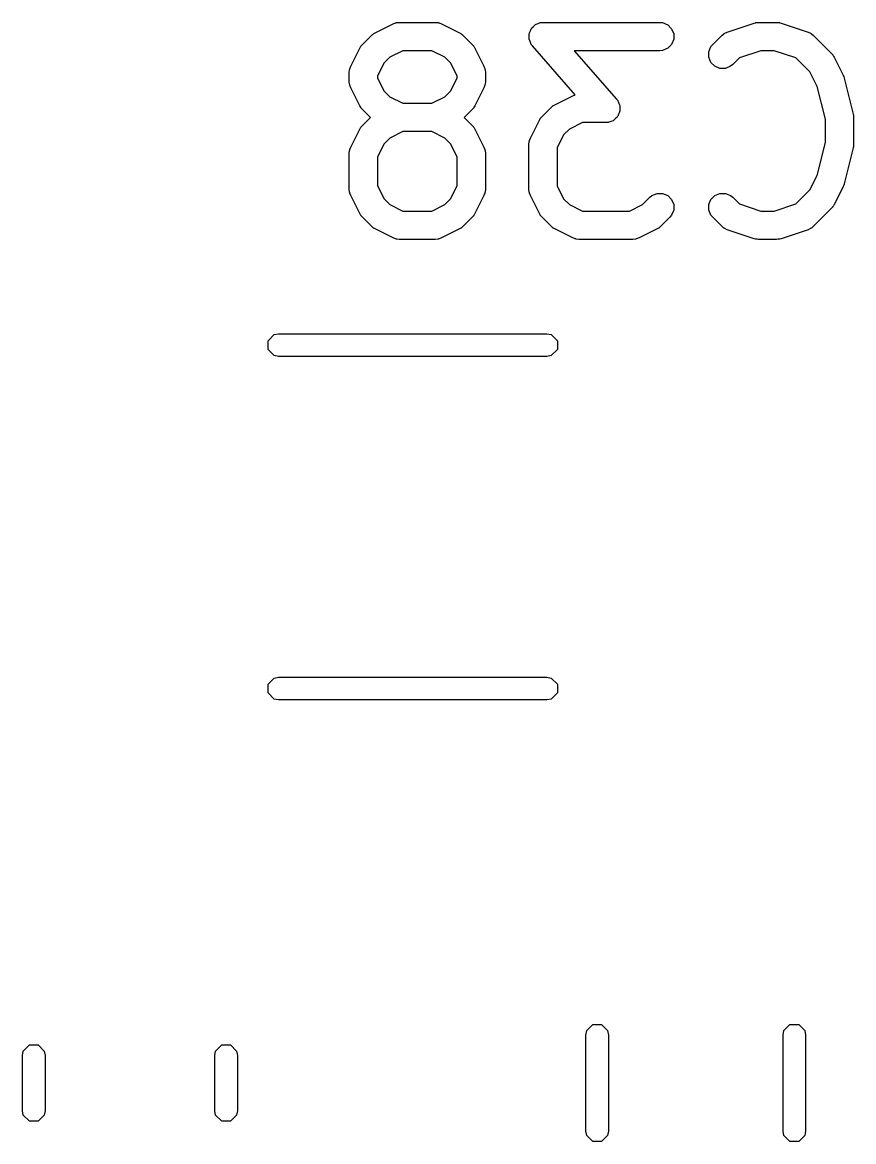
# Model space of a CAD drawing. Header units: inches. Extents: x 1.47 to 5.17, y -6.85 to -1.2.
# Drawn here: x 3.3437 to 3.5172, y -6.2076 to -5.9741 of the extents above; entities that cross this region are included whole.
import ezdxf

# ---------------------------------------------------------------- set-up
doc = ezdxf.new("R2010")
doc.units = ezdxf.units.IN
doc.header["$MEASUREMENT"] = 0
doc.layers.add('B.Silkscreen', color=31, linetype='CONTINUOUS', true_color=0xe8b2a7)

msp = doc.modelspace()

# ---------------------------------------------------------------- linework, layer by layer
at = {"layer": 'B.Silkscreen', "linetype": 'CONTINUOUS'}
for p, q in [((3.41731, -5.97629), (3.42106, -5.97442)), ((3.42106, -5.97442), (3.4216, -5.97421)), ((3.4216, -5.97421), (3.42171, -5.9742)), ((3.42171, -5.9742), (3.42181, -5.97416)), ((3.42181, -5.97416), (3.42238, -5.97411)), ((3.42238, -5.97411), (3.42988, -5.97411)), ((3.42988, -5.97411), (3.43046, -5.97416)), ((3.43046, -5.97416), (3.43056, -5.9742)), ((3.43056, -5.9742), (3.43066, -5.97421)), ((3.43066, -5.97421), (3.4312, -5.97442)), ((3.4312, -5.97442), (3.43495, -5.97629)), ((3.4504, -5.97494), (3.45074, -5.9746)), ((3.45074, -5.9746), (3.45083, -5.97457)), ((3.45083, -5.97457), (3.45091, -5.9745)), ((3.45091, -5.9745), (3.45136, -5.97435)), ((3.45136, -5.97435), (3.4518, -5.97416)), ((3.4518, -5.97416), (3.45195, -5.97415)), ((3.45195, -5.97415), (3.452, -5.97413)), ((3.452, -5.97413), (3.45208, -5.97414)), ((3.45208, -5.97414), (3.45238, -5.97411)), ((3.45238, -5.97411), (3.47675, -5.97411)), ((3.47675, -5.97411), (3.47733, -5.97416)), ((3.47733, -5.97416), (3.47839, -5.9746)), ((3.47839, -5.9746), (3.47921, -5.97542)), ((3.49082, -5.97613), (3.49644, -5.97426)), ((3.49644, -5.97426), (3.49673, -5.97419)), ((3.49673, -5.97419), (3.4968, -5.97416)), ((3.4968, -5.97416), (3.4969, -5.97415)), ((3.4969, -5.97415), (3.49701, -5.97413)), ((3.49701, -5.97413), (3.49708, -5.97414)), ((3.49708, -5.97414), (3.49738, -5.97411)), ((3.49738, -5.97411), (3.50112, -5.97411)), ((3.50112, -5.97411), (3.50142, -5.97414)), ((3.50142, -5.97414), (3.50149, -5.97413)), ((3.50149, -5.97413), (3.5016, -5.97415)), ((3.5016, -5.97415), (3.5017, -5.97416)), ((3.5017, -5.97416), (3.50177, -5.97419)), ((3.50177, -5.97419), (3.50206, -5.97426)), ((3.50206, -5.97426), (3.50768, -5.97613)), ((3.41467, -5.97872), (3.41655, -5.97685)), ((3.41655, -5.97685), (3.41677, -5.97666)), ((3.41677, -5.97666), (3.41682, -5.9766)), ((3.41682, -5.9766), (3.41691, -5.97655)), ((3.41691, -5.97655), (3.41699, -5.97648)), ((3.41699, -5.97648), (3.41707, -5.97645)), ((3.41707, -5.97645), (3.41731, -5.97629)), ((3.43495, -5.97629), (3.4352, -5.97645)), ((3.4352, -5.97645), (3.43527, -5.97648)), ((3.43527, -5.97648), (3.43535, -5.97655)), ((3.43535, -5.97655), (3.43544, -5.9766)), ((3.43544, -5.9766), (3.43549, -5.97666)), ((3.43549, -5.97666), (3.43572, -5.97685)), ((3.43572, -5.97685), (3.4376, -5.97872)), ((3.44945, -5.97744), (3.44948, -5.97696)), ((3.44948, -5.97648), (3.44952, -5.97639)), ((3.44948, -5.97696), (3.44948, -5.97648)), ((3.44952, -5.97639), (3.44953, -5.97629)), ((3.44953, -5.97629), (3.44974, -5.97586)), ((3.44974, -5.97586), (3.44993, -5.97542)), ((3.44993, -5.97542), (3.45, -5.97535)), ((3.45, -5.97535), (3.45004, -5.97526)), ((3.45004, -5.97526), (3.4504, -5.97494)), ((3.47921, -5.97542), (3.47965, -5.97648)), ((3.47965, -5.97648), (3.47965, -5.97764)), ((3.48779, -5.97872), (3.48966, -5.97685)), ((3.48966, -5.97685), (3.49011, -5.97648)), ((3.49011, -5.97648), (3.49021, -5.97644)), ((3.49021, -5.97644), (3.49029, -5.97637)), ((3.49029, -5.97637), (3.49082, -5.97613)), ((3.50768, -5.97613), (3.50821, -5.97637)), ((3.50821, -5.97637), (3.50829, -5.97644)), ((3.50829, -5.97644), (3.50839, -5.97648)), ((3.50839, -5.97648), (3.50884, -5.97685)), ((3.50884, -5.97685), (3.51259, -5.9806)), ((3.41412, -5.97949), (3.41428, -5.97924)), ((3.41428, -5.97924), (3.41431, -5.97917)), ((3.41431, -5.97917), (3.41437, -5.97909)), ((3.41437, -5.97909), (3.41443, -5.979)), ((3.41443, -5.979), (3.41449, -5.97895)), ((3.41449, -5.97895), (3.41467, -5.97872)), ((3.4376, -5.97872), (3.43778, -5.97895)), ((3.43778, -5.97895), (3.43784, -5.979)), ((3.43784, -5.979), (3.4379, -5.97909)), ((3.4379, -5.97909), (3.43796, -5.97917)), ((3.43796, -5.97917), (3.43799, -5.97924)), ((3.43799, -5.97924), (3.43815, -5.97949)), ((3.44948, -5.97754), (3.44945, -5.97744)), ((3.44948, -5.97764), (3.44948, -5.97754)), ((3.44967, -5.97808), (3.44948, -5.97764)), ((3.44982, -5.97853), (3.44967, -5.97808)), ((3.4499, -5.97865), (3.44982, -5.97853)), ((3.44993, -5.9787), (3.4499, -5.97865)), ((3.44998, -5.97876), (3.44993, -5.9787)), ((3.45016, -5.979), (3.44998, -5.97876)), ((3.45909, -5.98921), (3.45016, -5.979)), ((3.47921, -5.9787), (3.47839, -5.97951)), ((3.47965, -5.97764), (3.47921, -5.9787)), ((3.48698, -5.98023), (3.48742, -5.97917)), ((3.48742, -5.97917), (3.48779, -5.97872)), ((3.41224, -5.98324), (3.41412, -5.97949)), ((3.42038, -5.98136), (3.41919, -5.98256)), ((3.42308, -5.98001), (3.42038, -5.98136)), ((3.42919, -5.98001), (3.42308, -5.98001)), ((3.43188, -5.98136), (3.42919, -5.98001)), ((3.43308, -5.98256), (3.43188, -5.98136)), ((3.43815, -5.97949), (3.44002, -5.98324)), ((3.47675, -5.98001), (3.45889, -5.98001)), ((3.45889, -5.98001), (3.46773, -5.99011)), ((3.47733, -5.97996), (3.47675, -5.98001)), ((3.47839, -5.97951), (3.47733, -5.97996)), ((3.48698, -5.98139), (3.48698, -5.98023)), ((3.48742, -5.98245), (3.48698, -5.98139)), ((3.49335, -5.98152), (3.49196, -5.9829)), ((3.49785, -5.98001), (3.49335, -5.98152)), ((3.50065, -5.98001), (3.49785, -5.98001)), ((3.50515, -5.98152), (3.50065, -5.98001)), ((3.50807, -5.98443), (3.50515, -5.98152)), ((3.51259, -5.9806), (3.51277, -5.98082)), ((3.51277, -5.98082), (3.51283, -5.98087)), ((3.51283, -5.98087), (3.51289, -5.98096)), ((3.51289, -5.98096), (3.51295, -5.98104)), ((3.51295, -5.98104), (3.51298, -5.98112)), ((3.51298, -5.98112), (3.51314, -5.98136)), ((3.51314, -5.98136), (3.51501, -5.98511)), ((3.41193, -5.98456), (3.41199, -5.98398)), ((3.41199, -5.98398), (3.41203, -5.98388)), ((3.41203, -5.98388), (3.41204, -5.98378)), ((3.41204, -5.98378), (3.41224, -5.98324)), ((3.41919, -5.98256), (3.41784, -5.98526)), ((3.43443, -5.98526), (3.43308, -5.98256)), ((3.44002, -5.98324), (3.44023, -5.98378)), ((3.44023, -5.98378), (3.44024, -5.98388)), ((3.44024, -5.98388), (3.44028, -5.98398)), ((3.44028, -5.98398), (3.44034, -5.98456)), ((3.48824, -5.98326), (3.48742, -5.98245)), ((3.4893, -5.98371), (3.48824, -5.98326)), ((3.49045, -5.98371), (3.4893, -5.98371)), ((3.49152, -5.98326), (3.49045, -5.98371)), ((3.49196, -5.9829), (3.49152, -5.98326)), ((3.41193, -5.98643), (3.41193, -5.98456)), ((3.41784, -5.98526), (3.41784, -5.98574)), ((3.41784, -5.98574), (3.41919, -5.98843)), ((3.43308, -5.98843), (3.43443, -5.98574)), ((3.43443, -5.98574), (3.43443, -5.98526)), ((3.44034, -5.98456), (3.44034, -5.98643)), ((3.50959, -5.98746), (3.50807, -5.98443)), ((3.51501, -5.98511), (3.51503, -5.98516)), ((3.51503, -5.98516), (3.51504, -5.98517)), ((3.51504, -5.98517), (3.51513, -5.98541)), ((3.51513, -5.98541), (3.51522, -5.98565)), ((3.51522, -5.98565), (3.51522, -5.98567)), ((3.51522, -5.98567), (3.51524, -5.98572)), ((3.51524, -5.98572), (3.51711, -5.99322)), ((3.41199, -5.98701), (3.41193, -5.98643)), ((3.41203, -5.98711), (3.41199, -5.98701)), ((3.41204, -5.98721), (3.41203, -5.98711)), ((3.41224, -5.98775), (3.41204, -5.98721)), ((3.41412, -5.9915), (3.41224, -5.98775)), ((3.41919, -5.98843), (3.42038, -5.98963)), ((3.43188, -5.98963), (3.43308, -5.98843)), ((3.44002, -5.98775), (3.43815, -5.9915)), ((3.44023, -5.98721), (3.44002, -5.98775)), ((3.44024, -5.98711), (3.44023, -5.98721)), ((3.44028, -5.98701), (3.44024, -5.98711)), ((3.44034, -5.98643), (3.44028, -5.98701)), ((3.5113, -5.9943), (3.50959, -5.98746)), ((3.42038, -5.98963), (3.42308, -5.99098)), ((3.42308, -5.99098), (3.42919, -5.99098)), ((3.42919, -5.99098), (3.43188, -5.98963)), ((3.45481, -5.99129), (3.45856, -5.98942)), ((3.45856, -5.98942), (3.45909, -5.98921)), ((3.46773, -5.99011), (3.4679, -5.99036)), ((3.4679, -5.99036), (3.46796, -5.99042)), ((3.46796, -5.99042), (3.46798, -5.99047)), ((3.46798, -5.99047), (3.46806, -5.99058)), ((3.46806, -5.99058), (3.46822, -5.99104)), ((3.46822, -5.99104), (3.4684, -5.99148)), ((3.41428, -5.99175), (3.41412, -5.9915)), ((3.41431, -5.99182), (3.41428, -5.99175)), ((3.41437, -5.9919), (3.41431, -5.99182)), ((3.41443, -5.99199), (3.41437, -5.9919)), ((3.41449, -5.99204), (3.41443, -5.99199)), ((3.41467, -5.99227), (3.41449, -5.99204)), ((3.41633, -5.99393), (3.41467, -5.99227)), ((3.4376, -5.99227), (3.43593, -5.99393)), ((3.43778, -5.99204), (3.4376, -5.99227)), ((3.43784, -5.99199), (3.43778, -5.99204)), ((3.4379, -5.9919), (3.43784, -5.99199)), ((3.43796, -5.99182), (3.4379, -5.9919)), ((3.43799, -5.99175), (3.43796, -5.99182)), ((3.43815, -5.9915), (3.43799, -5.99175)), ((3.45217, -5.99372), (3.45404, -5.99184)), ((3.45404, -5.99184), (3.45427, -5.99166)), ((3.45427, -5.99166), (3.45432, -5.9916)), ((3.45432, -5.9916), (3.45441, -5.99154)), ((3.45441, -5.99154), (3.45449, -5.99148)), ((3.45449, -5.99148), (3.45456, -5.99145)), ((3.45456, -5.99145), (3.45481, -5.99129)), ((3.46814, -5.99326), (3.46796, -5.9937)), ((3.46836, -5.99283), (3.46814, -5.99326)), ((3.4684, -5.99263), (3.46836, -5.99273)), ((3.46836, -5.99273), (3.46836, -5.99283)), ((3.4684, -5.99148), (3.4684, -5.99158)), ((3.4684, -5.99158), (3.46843, -5.99168)), ((3.46843, -5.99168), (3.4684, -5.99215)), ((3.4684, -5.99215), (3.4684, -5.99263)), ((3.51711, -5.99322), (3.51713, -5.99332)), ((3.51713, -5.99332), (3.51714, -5.99336)), ((3.51714, -5.99336), (3.51717, -5.99357)), ((3.41449, -5.99582), (3.41467, -5.99559)), ((3.41467, -5.99559), (3.41633, -5.99393)), ((3.43593, -5.99393), (3.4376, -5.99559)), ((3.4376, -5.99559), (3.43778, -5.99582)), ((3.44974, -5.99824), (3.45161, -5.99449)), ((3.45161, -5.99449), (3.45177, -5.99424)), ((3.45177, -5.99424), (3.4518, -5.99417)), ((3.4518, -5.99417), (3.45187, -5.99409)), ((3.45187, -5.99409), (3.45192, -5.994)), ((3.45192, -5.994), (3.45198, -5.99395)), ((3.45198, -5.99395), (3.45217, -5.99372)), ((3.46058, -5.99501), (3.45788, -5.99636)), ((3.4655, -5.99501), (3.46058, -5.99501)), ((3.46581, -5.99498), (3.4655, -5.99501)), ((3.46589, -5.99499), (3.46581, -5.99498)), ((3.46594, -5.99497), (3.46589, -5.99499)), ((3.46608, -5.99495), (3.46594, -5.99497)), ((3.46652, -5.99477), (3.46608, -5.99495)), ((3.46698, -5.99462), (3.46652, -5.99477)), ((3.46705, -5.99455), (3.46698, -5.99462)), ((3.46714, -5.99451), (3.46705, -5.99455)), ((3.46748, -5.99417), (3.46714, -5.99451)), ((3.46784, -5.99386), (3.46748, -5.99417)), ((3.46789, -5.99377), (3.46784, -5.99386)), ((3.46796, -5.9937), (3.46789, -5.99377)), ((3.5113, -5.99919), (3.5113, -5.9943)), ((3.51717, -5.99357), (3.5172, -5.99379)), ((3.5172, -5.99379), (3.51719, -5.99383)), ((3.51719, -5.99383), (3.5172, -5.99393)), ((3.5172, -5.99393), (3.5172, -5.99956)), ((3.41224, -6.00011), (3.41412, -5.99636)), ((3.41412, -5.99636), (3.41428, -5.99611)), ((3.41428, -5.99611), (3.41431, -5.99604)), ((3.41431, -5.99604), (3.41437, -5.99596)), ((3.41437, -5.99596), (3.41443, -5.99587)), ((3.41443, -5.99587), (3.41449, -5.99582)), ((3.42308, -5.99689), (3.42038, -5.99823)), ((3.42919, -5.99689), (3.42308, -5.99689)), ((3.43188, -5.99823), (3.42919, -5.99689)), ((3.43778, -5.99582), (3.43784, -5.99587)), ((3.43784, -5.99587), (3.4379, -5.99596)), ((3.4379, -5.99596), (3.43796, -5.99604)), ((3.43796, -5.99604), (3.43799, -5.99611)), ((3.43799, -5.99611), (3.43815, -5.99636)), ((3.43815, -5.99636), (3.44002, -6.00011)), ((3.45668, -5.99756), (3.45533, -6.00025)), ((3.45788, -5.99636), (3.45668, -5.99756)), ((3.41204, -6.00065), (3.41224, -6.00011)), ((3.41919, -5.99943), (3.41784, -6.00213)), ((3.42038, -5.99823), (3.41919, -5.99943)), ((3.43308, -5.99943), (3.43188, -5.99823)), ((3.43443, -6.00213), (3.43308, -5.99943)), ((3.44002, -6.00011), (3.44023, -6.00065)), ((3.44943, -5.99956), (3.44948, -5.99898)), ((3.44943, -6.00893), (3.44943, -5.99956)), ((3.44948, -5.99898), (3.44953, -5.99888)), ((3.44953, -5.99878), (3.44974, -5.99824)), ((3.44953, -5.99888), (3.44953, -5.99878)), ((3.45533, -6.00025), (3.45533, -6.00823)), ((3.50959, -6.00603), (3.5113, -5.99919)), ((3.51711, -6.00027), (3.51524, -6.00777)), ((3.51713, -6.00017), (3.51711, -6.00027)), ((3.51714, -6.00013), (3.51713, -6.00017)), ((3.51717, -5.99992), (3.51714, -6.00013)), ((3.5172, -5.9997), (3.51717, -5.99992)), ((3.5172, -5.99956), (3.51719, -5.99966)), ((3.51719, -5.99966), (3.5172, -5.9997)), ((3.41193, -6.00143), (3.41199, -6.00086)), ((3.41193, -6.00893), (3.41193, -6.00143)), ((3.41199, -6.00086), (3.41203, -6.00076)), ((3.41203, -6.00076), (3.41204, -6.00065)), ((3.41784, -6.00213), (3.41784, -6.00823)), ((3.43443, -6.00823), (3.43443, -6.00213)), ((3.44023, -6.00065), (3.44024, -6.00076)), ((3.44024, -6.00076), (3.44028, -6.00086)), ((3.44028, -6.00086), (3.44034, -6.00143)), ((3.44034, -6.00143), (3.44034, -6.00893)), ((3.50807, -6.00906), (3.50959, -6.00603)), ((3.41199, -6.00951), (3.41193, -6.00893)), ((3.41203, -6.0096), (3.41199, -6.00951)), ((3.41204, -6.00971), (3.41203, -6.0096)), ((3.41224, -6.01025), (3.41204, -6.00971)), ((3.41784, -6.00823), (3.41919, -6.01093)), ((3.43308, -6.01093), (3.43443, -6.00823)), ((3.44023, -6.00971), (3.44002, -6.01025)), ((3.44024, -6.0096), (3.44023, -6.00971)), ((3.44028, -6.00951), (3.44024, -6.0096)), ((3.44034, -6.00893), (3.44028, -6.00951)), ((3.44948, -6.00951), (3.44943, -6.00893)), ((3.44953, -6.0096), (3.44948, -6.00951)), ((3.44953, -6.00971), (3.44953, -6.0096)), ((3.44974, -6.01025), (3.44953, -6.00971)), ((3.45533, -6.00823), (3.45668, -6.01093)), ((3.50515, -6.01197), (3.50807, -6.00906)), ((3.51501, -6.00838), (3.51314, -6.01213)), ((3.51503, -6.00833), (3.51501, -6.00838)), ((3.51504, -6.00832), (3.51503, -6.00833)), ((3.51513, -6.00808), (3.51504, -6.00832)), ((3.51522, -6.00784), (3.51513, -6.00808)), ((3.51524, -6.00777), (3.51522, -6.00781)), ((3.51522, -6.00781), (3.51522, -6.00784)), ((3.41412, -6.014), (3.41224, -6.01025)), ((3.41919, -6.01093), (3.42038, -6.01213)), ((3.43188, -6.01213), (3.43308, -6.01093)), ((3.44002, -6.01025), (3.43815, -6.014)), ((3.45161, -6.014), (3.44974, -6.01025)), ((3.45668, -6.01093), (3.45788, -6.01213)), ((3.47313, -6.01213), (3.47466, -6.01059)), ((3.47466, -6.01059), (3.47511, -6.01023)), ((3.47511, -6.01023), (3.47618, -6.00978)), ((3.47618, -6.00978), (3.47733, -6.00978)), ((3.47733, -6.00978), (3.47839, -6.01023)), ((3.47839, -6.01023), (3.47921, -6.01104)), ((3.47921, -6.01104), (3.47965, -6.0121)), ((3.48698, -6.0121), (3.48742, -6.01104)), ((3.48742, -6.01104), (3.48824, -6.01023)), ((3.48824, -6.01023), (3.4893, -6.00978)), ((3.4893, -6.00978), (3.49045, -6.00978)), ((3.49045, -6.00978), (3.49152, -6.01023)), ((3.49152, -6.01023), (3.49196, -6.01059)), ((3.49196, -6.01059), (3.49335, -6.01197)), ((3.49335, -6.01197), (3.49785, -6.01348)), ((3.50065, -6.01348), (3.50515, -6.01197)), ((3.41428, -6.01425), (3.41412, -6.014)), ((3.41431, -6.01432), (3.41428, -6.01425)), ((3.41437, -6.0144), (3.41431, -6.01432)), ((3.42038, -6.01213), (3.42308, -6.01348)), ((3.42308, -6.01348), (3.42919, -6.01348)), ((3.42919, -6.01348), (3.43188, -6.01213)), ((3.43796, -6.01432), (3.4379, -6.0144)), ((3.43799, -6.01425), (3.43796, -6.01432)), ((3.43815, -6.014), (3.43799, -6.01425)), ((3.45177, -6.01425), (3.45161, -6.014)), ((3.4518, -6.01432), (3.45177, -6.01425)), ((3.45187, -6.0144), (3.4518, -6.01432)), ((3.45788, -6.01213), (3.46058, -6.01348)), ((3.46058, -6.01348), (3.47043, -6.01348)), ((3.47043, -6.01348), (3.47313, -6.01213)), ((3.47921, -6.01432), (3.47884, -6.01477)), ((3.47965, -6.01326), (3.47921, -6.01432)), ((3.47965, -6.0121), (3.47965, -6.01326)), ((3.48698, -6.01326), (3.48698, -6.0121)), ((3.48742, -6.01432), (3.48698, -6.01326)), ((3.48779, -6.01477), (3.48742, -6.01432)), ((3.49785, -6.01348), (3.50065, -6.01348)), ((3.51259, -6.01289), (3.50884, -6.01664)), ((3.51277, -6.01267), (3.51259, -6.01289)), ((3.51283, -6.01262), (3.51277, -6.01267)), ((3.51289, -6.01253), (3.51283, -6.01262)), ((3.51295, -6.01245), (3.51289, -6.01253)), ((3.51298, -6.01237), (3.51295, -6.01245)), ((3.51314, -6.01213), (3.51298, -6.01237)), ((3.41443, -6.01449), (3.41437, -6.0144)), ((3.41449, -6.01454), (3.41443, -6.01449)), ((3.41467, -6.01477), (3.41449, -6.01454)), ((3.41655, -6.01664), (3.41467, -6.01477)), ((3.41677, -6.01683), (3.41655, -6.01664)), ((3.43572, -6.01664), (3.43549, -6.01683)), ((3.4376, -6.01477), (3.43572, -6.01664)), ((3.43778, -6.01454), (3.4376, -6.01477)), ((3.43784, -6.01449), (3.43778, -6.01454)), ((3.4379, -6.0144), (3.43784, -6.01449)), ((3.45192, -6.01449), (3.45187, -6.0144)), ((3.45198, -6.01454), (3.45192, -6.01449)), ((3.45217, -6.01477), (3.45198, -6.01454)), ((3.45404, -6.01664), (3.45217, -6.01477)), ((3.45427, -6.01683), (3.45404, -6.01664)), ((3.47697, -6.01664), (3.47674, -6.01683)), ((3.47884, -6.01477), (3.47697, -6.01664)), ((3.48966, -6.01664), (3.48779, -6.01477)), ((3.49011, -6.01701), (3.48966, -6.01664)), ((3.50884, -6.01664), (3.50839, -6.01701)), ((3.41682, -6.01689), (3.41677, -6.01683)), ((3.41691, -6.01694), (3.41682, -6.01689)), ((3.41699, -6.01701), (3.41691, -6.01694)), ((3.41707, -6.01704), (3.41699, -6.01701)), ((3.41731, -6.0172), (3.41707, -6.01704)), ((3.42106, -6.01907), (3.41731, -6.0172)), ((3.43495, -6.0172), (3.4312, -6.01907)), ((3.4352, -6.01704), (3.43495, -6.0172)), ((3.43527, -6.01701), (3.4352, -6.01704)), ((3.43535, -6.01694), (3.43527, -6.01701)), ((3.43544, -6.01689), (3.43535, -6.01694)), ((3.43549, -6.01683), (3.43544, -6.01689)), ((3.45432, -6.01689), (3.45427, -6.01683)), ((3.45441, -6.01694), (3.45432, -6.01689)), ((3.45449, -6.01701), (3.45441, -6.01694)), ((3.45456, -6.01704), (3.45449, -6.01701)), ((3.45481, -6.0172), (3.45456, -6.01704)), ((3.45856, -6.01907), (3.45481, -6.0172)), ((3.4762, -6.0172), (3.47245, -6.01907)), ((3.47645, -6.01704), (3.4762, -6.0172)), ((3.47652, -6.01701), (3.47645, -6.01704)), ((3.4766, -6.01694), (3.47652, -6.01701)), ((3.47669, -6.01689), (3.4766, -6.01694)), ((3.47674, -6.01683), (3.47669, -6.01689)), ((3.49021, -6.01705), (3.49011, -6.01701)), ((3.49029, -6.01712), (3.49021, -6.01705)), ((3.49082, -6.01736), (3.49029, -6.01712)), ((3.49644, -6.01923), (3.49082, -6.01736)), ((3.50768, -6.01736), (3.50206, -6.01923)), ((3.50821, -6.01712), (3.50768, -6.01736)), ((3.50829, -6.01705), (3.50821, -6.01712)), ((3.50839, -6.01701), (3.50829, -6.01705)), ((3.4216, -6.01928), (3.42106, -6.01907)), ((3.42171, -6.01929), (3.4216, -6.01928)), ((3.42181, -6.01933), (3.42171, -6.01929)), ((3.42238, -6.01938), (3.42181, -6.01933)), ((3.42988, -6.01938), (3.42238, -6.01938)), ((3.43046, -6.01933), (3.42988, -6.01938)), ((3.43056, -6.01929), (3.43046, -6.01933)), ((3.43066, -6.01928), (3.43056, -6.01929)), ((3.4312, -6.01907), (3.43066, -6.01928)), ((3.4591, -6.01928), (3.45856, -6.01907)), ((3.45921, -6.01929), (3.4591, -6.01928)), ((3.4593, -6.01933), (3.45921, -6.01929)), ((3.45988, -6.01938), (3.4593, -6.01933)), ((3.47113, -6.01938), (3.45988, -6.01938)), ((3.4717, -6.01933), (3.47113, -6.01938)), ((3.4718, -6.01929), (3.4717, -6.01933)), ((3.47191, -6.01928), (3.4718, -6.01929)), ((3.47245, -6.01907), (3.47191, -6.01928)), ((3.49673, -6.0193), (3.49644, -6.01923)), ((3.4968, -6.01933), (3.49673, -6.0193)), ((3.4969, -6.01934), (3.4968, -6.01933)), ((3.49701, -6.01936), (3.4969, -6.01934)), ((3.49708, -6.01935), (3.49701, -6.01936)), ((3.49738, -6.01938), (3.49708, -6.01935)), ((3.50112, -6.01938), (3.49738, -6.01938)), ((3.50142, -6.01935), (3.50112, -6.01938)), ((3.50149, -6.01936), (3.50142, -6.01935)), ((3.5016, -6.01934), (3.50149, -6.01936)), ((3.5017, -6.01933), (3.5016, -6.01934)), ((3.50177, -6.0193), (3.5017, -6.01933)), ((3.50206, -6.01923), (3.50177, -6.0193)), ((3.39501, -6.04053), (3.39629, -6.03925)), ((3.39629, -6.03925), (3.39719, -6.03907)), ((3.39719, -6.03907), (3.4532, -6.03907)), ((3.4532, -6.03907), (3.4541, -6.03925)), ((3.4541, -6.03925), (3.45538, -6.04053)), ((3.39501, -6.04234), (3.39501, -6.04053)), ((3.39629, -6.04362), (3.39501, -6.04234)), ((3.45538, -6.04234), (3.4541, -6.04362)), ((3.45538, -6.04053), (3.45538, -6.04234)), ((3.39719, -6.0438), (3.39629, -6.04362)), ((3.4532, -6.0438), (3.39719, -6.0438)), ((3.4541, -6.04362), (3.4532, -6.0438)), ((3.39501, -6.11219), (3.39629, -6.11091)), ((3.39501, -6.11399), (3.39501, -6.11219)), ((3.39629, -6.11091), (3.39719, -6.11073)), ((3.39719, -6.11073), (3.4532, -6.11073)), ((3.4532, -6.11073), (3.4541, -6.11091)), ((3.4541, -6.11091), (3.45538, -6.11219)), ((3.45538, -6.11219), (3.45538, -6.11399)), ((3.39629, -6.11527), (3.39501, -6.11399)), ((3.45538, -6.11399), (3.4541, -6.11527)), ((3.39719, -6.11545), (3.39629, -6.11527)), ((3.4532, -6.11545), (3.39719, -6.11545)), ((3.4541, -6.11527), (3.4532, -6.11545)), ((3.46132, -6.18535), (3.4615, -6.18444)), ((3.4615, -6.18444), (3.46278, -6.18316)), ((3.46278, -6.18316), (3.46459, -6.18316)), ((3.46459, -6.18316), (3.46586, -6.18444)), ((3.46586, -6.18444), (3.46604, -6.18535)), ((3.50246, -6.18535), (3.50264, -6.18444)), ((3.50264, -6.18444), (3.50392, -6.18316)), ((3.50392, -6.18316), (3.50573, -6.18316)), ((3.50573, -6.18316), (3.50701, -6.18444)), ((3.50701, -6.18444), (3.50719, -6.18535)), ((3.46132, -6.2054), (3.46132, -6.18535)), ((3.46604, -6.18535), (3.46604, -6.2054)), ((3.50246, -6.2054), (3.50246, -6.18535)), ((3.50719, -6.18535), (3.50719, -6.2054)), ((3.3437, -6.18962), (3.34388, -6.18871)), ((3.34388, -6.18871), (3.34516, -6.18743)), ((3.34516, -6.18743), (3.34697, -6.18743)), ((3.34697, -6.18743), (3.34825, -6.18871)), ((3.34825, -6.18871), (3.34843, -6.18962)), ((3.38386, -6.18962), (3.38404, -6.18871)), ((3.38404, -6.18871), (3.38532, -6.18743)), ((3.38532, -6.18743), (3.38712, -6.18743)), ((3.38712, -6.18743), (3.3884, -6.18871)), ((3.3884, -6.18871), (3.38858, -6.18962)), ((3.3437, -6.20113), (3.3437, -6.18962)), ((3.34843, -6.18962), (3.34843, -6.20113)), ((3.38386, -6.20113), (3.38386, -6.18962)), ((3.38858, -6.18962), (3.38858, -6.20113)), ((3.34388, -6.20204), (3.3437, -6.20113)), ((3.34843, -6.20113), (3.34825, -6.20204)), ((3.38404, -6.20204), (3.38386, -6.20113)), ((3.38858, -6.20113), (3.3884, -6.20204)), ((3.34516, -6.20331), (3.34388, -6.20204)), ((3.34697, -6.20331), (3.34516, -6.20331)), ((3.34825, -6.20204), (3.34697, -6.20331)), ((3.38532, -6.20331), (3.38404, -6.20204)), ((3.38712, -6.20331), (3.38532, -6.20331)), ((3.3884, -6.20204), (3.38712, -6.20331)), ((3.4615, -6.20631), (3.46132, -6.2054)), ((3.46604, -6.2054), (3.46586, -6.20631)), ((3.50264, -6.20631), (3.50246, -6.2054)), ((3.50719, -6.2054), (3.50701, -6.20631)), ((3.46278, -6.20758), (3.4615, -6.20631)), ((3.46459, -6.20758), (3.46278, -6.20758)), ((3.46586, -6.20631), (3.46459, -6.20758)), ((3.50392, -6.20758), (3.50264, -6.20631)), ((3.50573, -6.20758), (3.50392, -6.20758)), ((3.50701, -6.20631), (3.50573, -6.20758))]:
    msp.add_line(p, q, dxfattribs=at)

doc.saveas('drawing.dxf')
